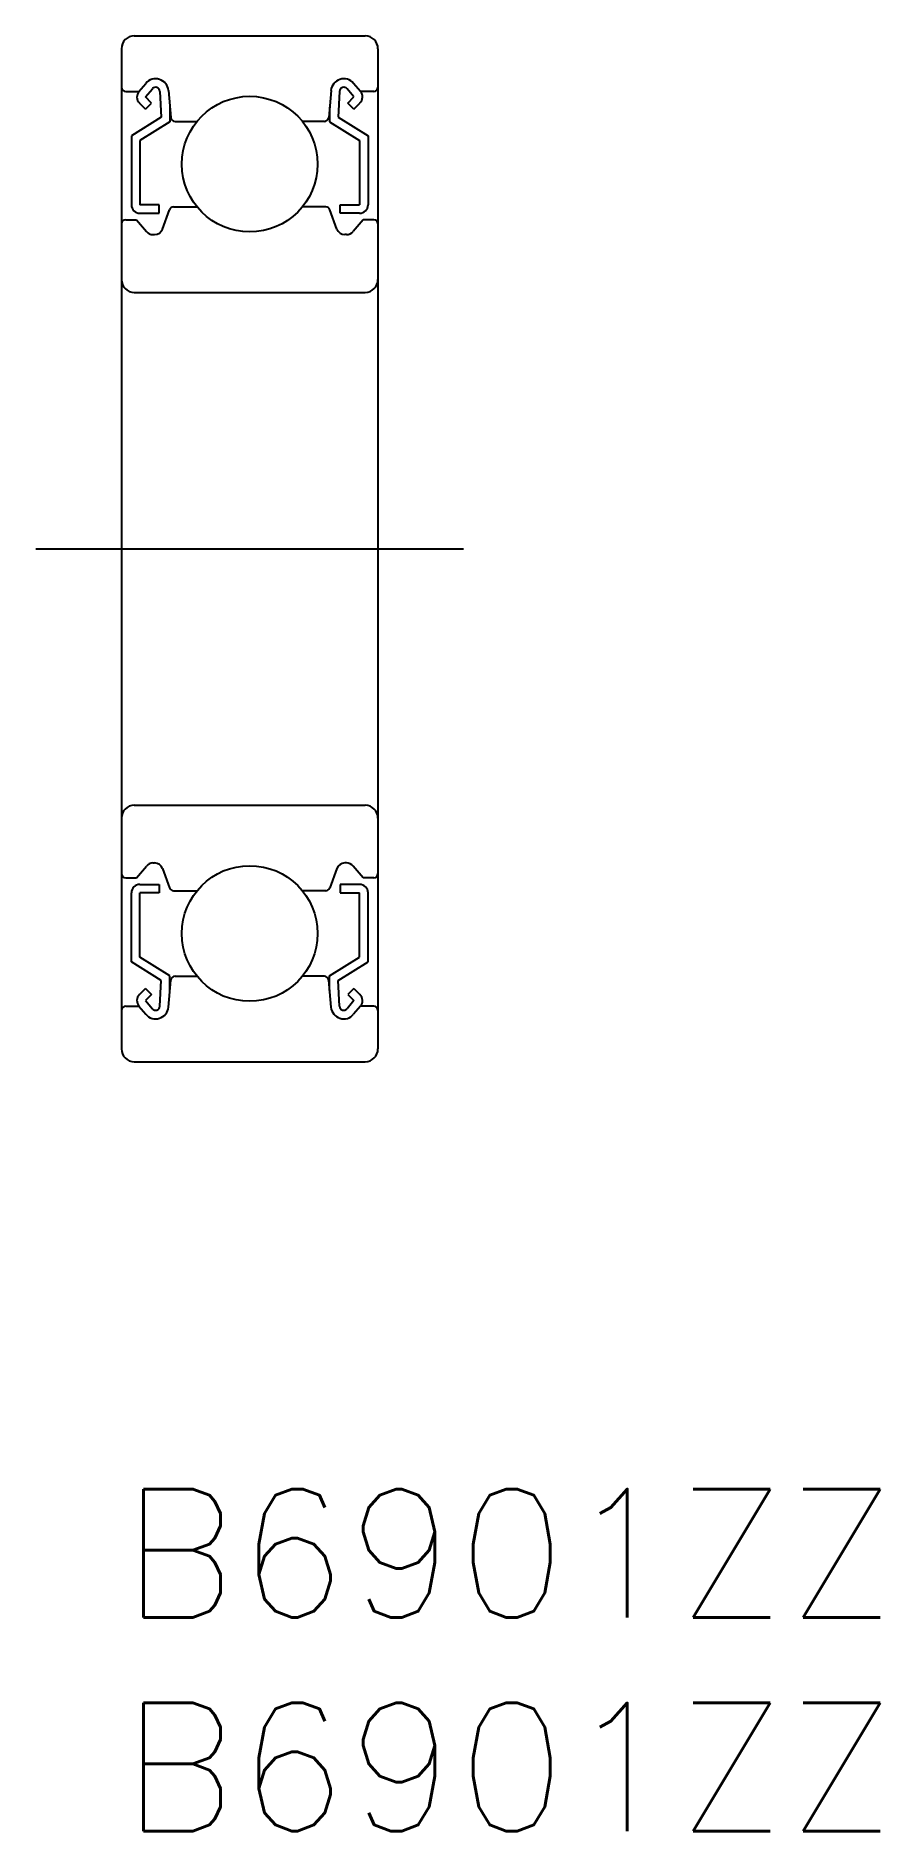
# Model space of a CAD drawing. Extents: x -2 to 17.7, y -8 to 34.
import ezdxf

# ---------------------------------------------------------------- set-up
doc = ezdxf.new("R2010")
doc.units = 0
doc.header["$LTSCALE"] = 0.5
doc.linetypes.add('CENTER', pattern=[50.8, 31.75, -6.35, 6.35, -6.35])
for name, color, linetype in [('MSM_CENTER', 1, 'CENTER'), ('MSM_CONTINUOUS', 7, 'CONTINUOUS'), ('MSM_PART_NUMBER', 7, 'CONTINUOUS')]:
    doc.layers.add(name, color=color, linetype=linetype)
doc.styles.get("Standard").update_dxf_attribs({"font": 'txt.shx', "height": 3, "bigfont": 'bigfont.shx'})

# ---------------------------------------------------------------- blocks, each defined once
blk = doc.blocks.new('*U2')
at = {"layer": 'MSM_PART_NUMBER'}
blk.add_text('B6901ZZ', height=3, dxfattribs=at).set_placement((0, -3))
blk = doc.blocks.new('*U3')
at = {"layer": 'MSM_PART_NUMBER'}
blk.add_text('B6901ZZ', height=3, dxfattribs=at).set_placement((0, -8))

msp = doc.modelspace()

# ---------------------------------------------------------------- linework, layer by layer
at = {"layer": 'MSM_CENTER'}
msp.add_line((-2, 22), (8, 22), dxfattribs=at)
at = {"layer": 'MSM_CONTINUOUS'}
for p, q in [((0, 33.7), (0, 10.3)), ((0.3, 34), (5.7, 34)), ((6, 33.7), (6, 10.3)), ((0.41, 32.7), (0.57, 32.89)), ((0.563, 32.571), (0.723, 32.761)), ((5.437, 32.571), (5.277, 32.761)), ((5.59, 32.7), (5.43, 32.89)), ((0.1, 32.7), (0.41, 32.7)), ((0.563, 32.289), (0.422, 32.43)), ((0.705, 32.43), (0.563, 32.571)), ((0.563, 32.289), (0.705, 32.43)), ((0.899, 32.702), (0.932, 32.098)), ((1.098, 32.723), (1.153, 32.091)), ((4.902, 32.723), (4.847, 32.091)), ((5.101, 32.702), (5.068, 32.098)), ((5.295, 32.43), (5.437, 32.571)), ((5.437, 32.289), (5.295, 32.43)), ((5.437, 32.289), (5.578, 32.43)), ((5.9, 32.7), (5.59, 32.7)), ((0.932, 32.098), (0.232, 31.661)), ((1.132, 31.987), (0.432, 31.55)), ((1.132, 32.334), (1.132, 31.987)), ((1.253, 32), (1.767, 32)), ((4.747, 32), (4.233, 32)), ((4.868, 32.334), (4.868, 31.987)), ((4.868, 31.987), (5.568, 31.55)), ((5.068, 32.098), (5.768, 31.661)), ((0.232, 31.661), (0.232, 30.05)), ((0.432, 31.55), (0.432, 30.05)), ((5.568, 31.55), (5.568, 30.05)), ((5.768, 31.661), (5.768, 30.05)), ((0.882, 30.05), (0.432, 30.05)), ((0.432, 29.85), (0.882, 29.85)), ((0.882, 29.85), (0.882, 30.05)), ((0.961, 29.482), (1.125, 29.934)), ((1.219, 30), (1.767, 30)), ((4.781, 30), (4.233, 30)), ((5.039, 29.482), (4.875, 29.934)), ((5.118, 30.05), (5.568, 30.05)), ((5.118, 29.85), (5.118, 30.05)), ((5.568, 29.85), (5.118, 29.85)), ((0.1, 29.7), (0.35, 29.7)), ((0.35, 29.7), (0.584, 29.421)), ((5.65, 29.7), (5.416, 29.421)), ((5.9, 29.7), (5.65, 29.7)), ((0.737, 29.35), (0.773, 29.35)), ((5.263, 29.35), (5.227, 29.35)), ((0.3, 28), (5.7, 28)), ((0.3, 16), (5.7, 16)), ((0.1, 14.3), (0.35, 14.3)), ((0.35, 14.3), (0.584, 14.579)), ((0.737, 14.65), (0.773, 14.65)), ((0.961, 14.518), (1.125, 14.066)), ((5.039, 14.518), (4.875, 14.066)), ((5.263, 14.65), (5.227, 14.65)), ((5.65, 14.3), (5.416, 14.579)), ((5.9, 14.3), (5.65, 14.3)), ((0.232, 12.339), (0.232, 13.95)), ((0.432, 14.15), (0.882, 14.15)), ((0.432, 12.45), (0.432, 13.95)), ((0.882, 13.95), (0.432, 13.95)), ((0.882, 14.15), (0.882, 13.95)), ((1.219, 14), (1.767, 14)), ((4.781, 14), (4.233, 14)), ((5.568, 14.15), (5.118, 14.15)), ((5.118, 14.15), (5.118, 13.95)), ((5.118, 13.95), (5.568, 13.95)), ((5.568, 12.45), (5.568, 13.95)), ((5.768, 12.339), (5.768, 13.95)), ((0.932, 11.902), (0.232, 12.339)), ((1.132, 12.013), (0.432, 12.45)), ((4.868, 12.013), (5.568, 12.45)), ((5.068, 11.902), (5.768, 12.339)), ((0.899, 11.298), (0.932, 11.902)), ((1.098, 11.277), (1.153, 11.909)), ((1.132, 11.666), (1.132, 12.013)), ((1.253, 12), (1.767, 12)), ((4.747, 12), (4.233, 12)), ((4.902, 11.277), (4.847, 11.909)), ((4.868, 11.666), (4.868, 12.013)), ((5.101, 11.298), (5.068, 11.902)), ((0.563, 11.711), (0.422, 11.57)), ((0.563, 11.711), (0.705, 11.57)), ((0.705, 11.57), (0.563, 11.429)), ((0.563, 11.429), (0.723, 11.239)), ((5.437, 11.429), (5.277, 11.239)), ((5.437, 11.711), (5.295, 11.57)), ((5.295, 11.57), (5.437, 11.429)), ((5.437, 11.711), (5.578, 11.57)), ((0.1, 11.3), (0.41, 11.3)), ((0.41, 11.3), (0.57, 11.11)), ((5.59, 11.3), (5.43, 11.11)), ((5.9, 11.3), (5.59, 11.3)), ((0.3, 10), (5.7, 10))]:
    msp.add_line(p, q, dxfattribs=at)
for centre in [(3, 31), (3, 13)]:
    msp.add_circle(centre, 1.587, dxfattribs=at)
for centre, radius, start, end in [((0.3, 33.7), 0.3, 90, 180), ((5.7, 33.7), 0.3, 0, 90), ((0.1, 32.8), 0.1, 180, 270), ((0.8, 32.697), 0.3, 4.935, 139.9921), ((0.8, 32.697), 0.1, 3.0864, 139.9628), ((5.2, 32.697), 0.3, 40.0079, 175.065), ((5.2, 32.697), 0.1, 40.0372, 176.9136), ((5.9, 32.8), 0.1, 270, 0), ((0.563, 32.572), 0.2, 139.9921, 224.998), ((5.437, 32.572), 0.2, 315.002, 40.0079), ((1.253, 32.1), 0.1, 184.935, 269.9989), ((4.747, 32.1), 0.1, 270.0011, 355.065), ((0.432, 30.05), 0.2, 180, 270), ((1.219, 29.9), 0.1, 89.999, 160.0584), ((4.781, 29.9), 0.1, 19.9416, 90.001), ((5.568, 30.05), 0.2, 270, 0), ((0.1, 29.6), 0.1, 90, 180), ((0.737, 29.55), 0.2, 219.9863, 270), ((0.773, 29.55), 0.2, 270, 340.0584), ((5.227, 29.55), 0.2, 199.9416, 270), ((5.263, 29.55), 0.2, 270, 320.0137), ((5.9, 29.6), 0.1, 0, 90), ((0.3, 28.3), 0.3, 180, 270), ((5.7, 28.3), 0.3, 270, 0), ((0.3, 15.7), 0.3, 90, 180), ((5.7, 15.7), 0.3, 0, 90), ((0.1, 14.4), 0.1, 180, 270), ((0.737, 14.45), 0.2, 90, 140.0137), ((0.773, 14.45), 0.2, 19.9416, 90), ((5.227, 14.45), 0.2, 90, 160.0584), ((5.263, 14.45), 0.2, 39.9863, 90), ((5.9, 14.4), 0.1, 270, 0), ((0.432, 13.95), 0.2, 90, 180), ((1.219, 14.1), 0.1, 199.9416, 270.001), ((4.781, 14.1), 0.1, 269.999, 340.0584), ((5.568, 13.95), 0.2, 0, 90), ((1.253, 11.9), 0.1, 90.0011, 175.065), ((4.747, 11.9), 0.1, 4.935, 89.9989), ((0.563, 11.428), 0.2, 135.002, 220.0079), ((5.437, 11.428), 0.2, 319.9921, 44.998), ((0.1, 11.2), 0.1, 90, 180), ((0.8, 11.303), 0.3, 220.0079, 355.065), ((0.8, 11.303), 0.1, 220.0372, 356.9136), ((5.2, 11.303), 0.3, 184.935, 319.9921), ((5.2, 11.303), 0.1, 183.0864, 319.9628), ((5.9, 11.2), 0.1, 0, 90), ((0.3, 10.3), 0.3, 180, 270), ((5.7, 10.3), 0.3, 270, 0)]:
    msp.add_arc(centre, radius, start, end, dxfattribs=at)

# ---------------------------------------------------------------- block references
for name in ['*U2', '*U3']:
    msp.add_blockref(name, (0, 0), dxfattribs=at)

doc.saveas('drawing.dxf')
